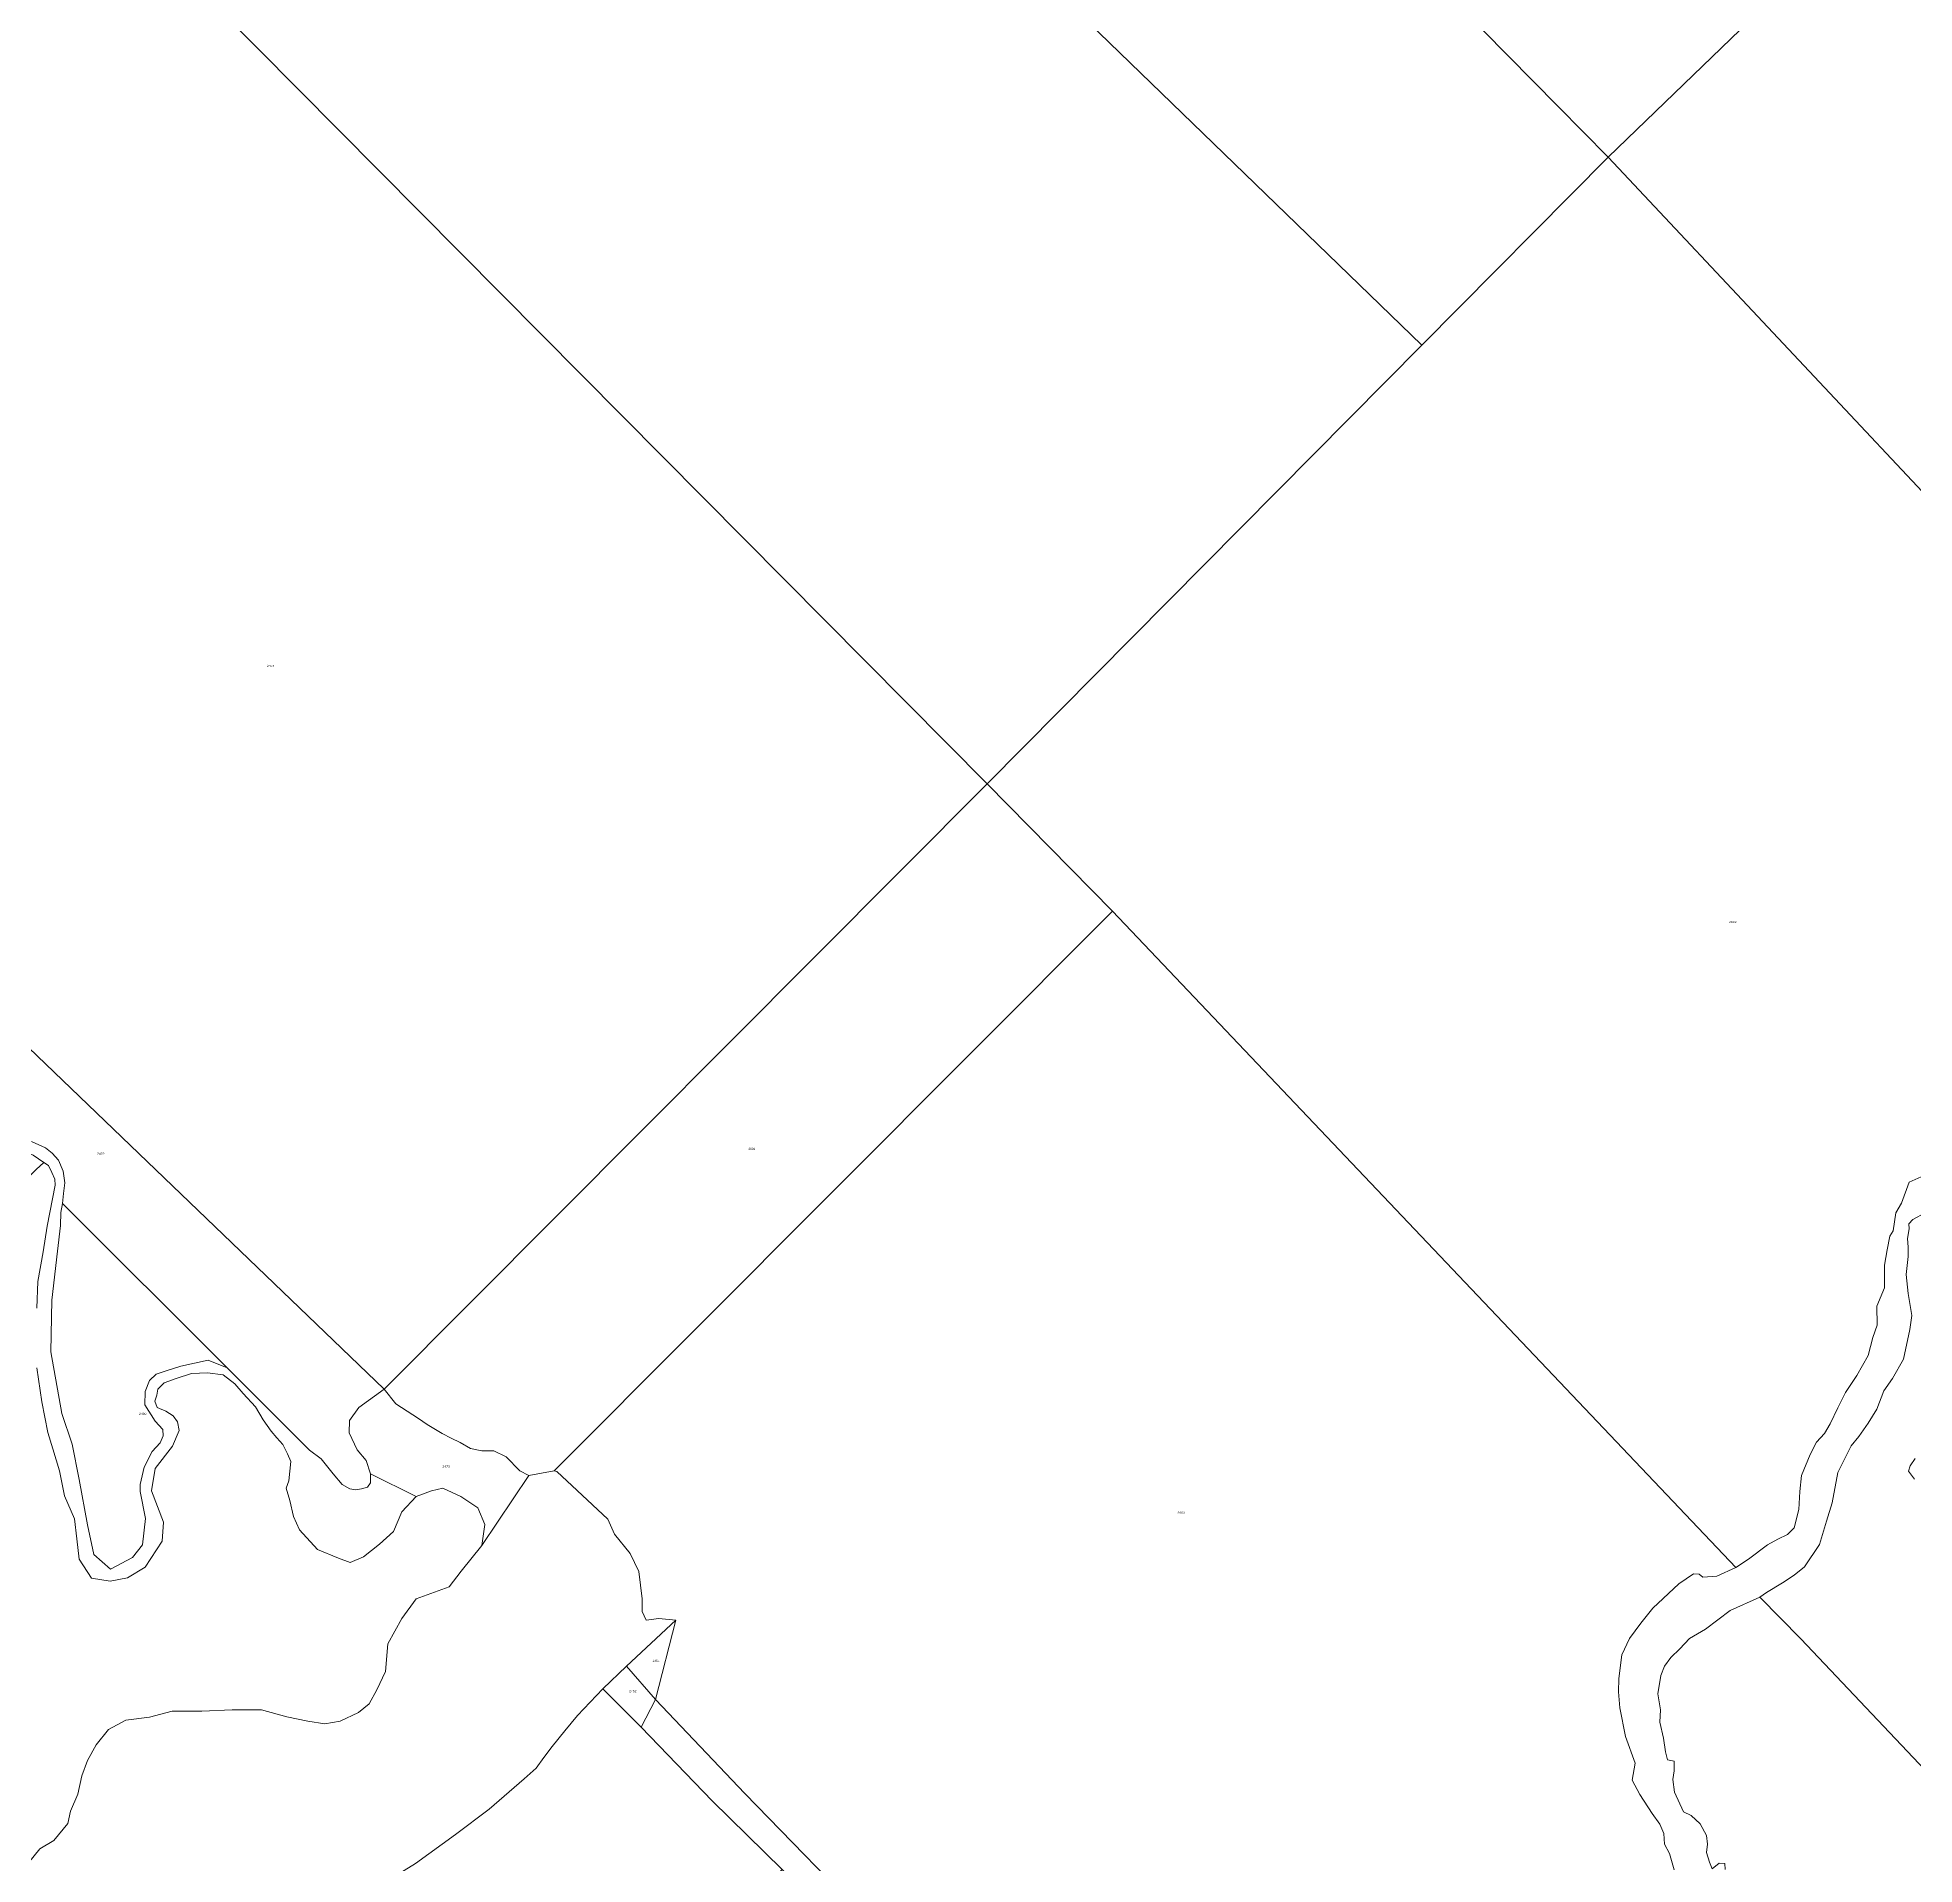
# Model space of a CAD drawing. Header units: metres. Extents: x 208626 to 229755, y 5040476 to 5064226.
# Drawn here: x 221569 to 222826, y 5050095 to 5051319 of the extents above; entities that cross this region are included whole.
import ezdxf

# ---------------------------------------------------------------- set-up
doc = ezdxf.new("R2010")
doc.units = ezdxf.units.M
doc.header["$LTSCALE"] = 0.56
doc.layers.add('6', color=7, linetype='Continuous', lineweight=13)
doc.layers.add('61', color=7, linetype='Continuous')

msp = doc.modelspace()

# ---------------------------------------------------------------- linework, layer by layer
at = {"layer": '6'}
for points in [[(221598.7759, 5052011.5163), (221777.6983, 5052091.7214), (221816.699, 5052053.722), (222620.715, 5051238.7362), (222496.0053, 5051112.875), (221616.7137, 5051964.0277), (221626.2684, 5051972.9033), (221608.227, 5051997.3398)], [(221390.0847, 5051640.4418), (221406.7444, 5051712.2064), (221419.7687, 5051773.2539), (221427.9846, 5051808.6849), (221443.2674, 5051857.017), (221454.801, 5051901.8698), (221464.4123, 5051939.0336), (221469.5383, 5051957.6155), (221474.7035, 5051960.7169), (221489.7048, 5051907.7172), (221573.7026, 5051971.7184), (221587.7034, 5051937.7187), (221616.7137, 5051964.0277), (222496.0053, 5051112.875), (222204.8764, 5050819.0202)], [(221800.8524, 5050413.3801), (222204.8764, 5050819.0202), (222288.7299, 5050733.732), (221914.7416, 5050358.7269), (221897.7418, 5050355.7266), (221891.7417, 5050358.7265), (221882.4653, 5050368.1294), (221874.3848, 5050372.1697), (221866.3043, 5050372.1697), (221858.7416, 5050373.726), (221851.7415, 5050377.7259), (221845.7414, 5050380.7258), (221839.7414, 5050383.7257), (221829.7413, 5050389.7255), (221823.7412, 5050393.7254), (221808.7411, 5050403.7251)], [(221577.6505, 5050438.4428), (221578.2603, 5050473.2018), (221581.9191, 5050505.8264), (221584.0534, 5050523.2059), (221584.3584, 5050531.7432), (221585.2731, 5050537.8413), (221695.5684, 5050427.7939), (221682.8421, 5050432.9545), (221664.5479, 5050428.9908), (221655.4503, 5050426.0465), (221648.0832, 5050423.5025), (221643.6151, 5050419.3317), (221640.7658, 5050411.896), (221640.4606, 5050403.074), (221647.4734, 5050392.0975), (221652.5134, 5050386.5318), (221652.7804, 5050382.26), (221650.8273, 5050377.4621), (221645.339, 5050371.6689), (221640.1557, 5050361.3022), (221637.2949, 5050349.687), (221637.2949, 5050344.8812), (221641.0704, 5050326.8481), (221638.9361, 5050309.1637), (221632.2282, 5050300.6264), (221617.5928, 5050293.0039), (221606.3114, 5050302.7608), (221602.0427, 5050322.5795), (221596.5545, 5050353.0698), (221591.743, 5050376.7218), (221584.9682, 5050397.2808)], [(221777.4191, 5050384.2904), (221777.7323, 5050392.4056), (221783.8834, 5050401.2594), (221800.8524, 5050413.3801), (221808.7411, 5050403.7251), (221823.7412, 5050393.7254), (221829.7413, 5050389.7255), (221839.7414, 5050383.7257), (221845.7414, 5050380.7258), (221851.7415, 5050377.7259), (221858.7416, 5050373.726), (221866.3043, 5050372.1697), (221874.3848, 5050372.1697), (221882.4653, 5050368.1294), (221891.7417, 5050358.7265), (221897.7418, 5050355.7266), (221866.3774, 5050308.6961), (221868.2579, 5050322.7996), (221863.5567, 5050334.0825), (221852.2739, 5050341.6044), (221840.0508, 5050347.2458), (221832.5289, 5050345.3653), (221822.1862, 5050341.6044), (221791.7424, 5050356.725), (221788.7422, 5050365.7249), (221782.8051, 5050372.9153)], [(221963.2219, 5050227.8356), (221996.1302, 5050258.8635), (221982.6632, 5050205.7118)], [(221947.2379, 5050212.7918), (221963.2219, 5050227.8356), (221982.6632, 5050205.7118), (221972.9666, 5050187.1267)], [(221972.9666, 5050187.1267), (221982.6632, 5050205.7118), (222042.4588, 5050142.6841), (222217.9575, 5049962.2196), (222219.9943, 5049960.2996), (222228.4883, 5049951.8313), (222215.1979, 5049942.3729), (222181.1093, 5049973.3625), (222067.5083, 5050091.777), (222020.6415, 5050137.8358)]]:
    msp.add_lwpolyline(points, close=True, dxfattribs=at)
for points in [[(223025.0854, 5051629.0926), (222620.715, 5051238.7362), (221816.699, 5052053.722)], [(221390.0847, 5051640.4418), (222204.8764, 5050819.0202), (221800.8524, 5050413.3801), (221403.7335, 5050794.7181)], [(222983.2342, 5050852.7753), (222620.715, 5051238.7362), (223025.0854, 5051629.0926)], [(222204.8764, 5050819.0202), (222496.0053, 5051112.875), (222620.715, 5051238.7362), (222983.2342, 5050852.7753)], [(222817.304, 5050538.1262), (222813.44, 5050531.6383), (222811.6317, 5050519.4323), (222809.4446, 5050515.9955), (222807.7046, 5050506.7849), (222805.7928, 5050496.5885), (222805.7928, 5050481.2941), (222800.6946, 5050469.186), (222801.0088, 5050456.3202), (222798.1455, 5050448.1561), (222794.9592, 5050436.048), (222787.312, 5050422.6653), (222779.6647, 5050411.1945), (222774.5666, 5050400.9982), (222769.3647, 5050390.2682), (222765.6448, 5050383.7919), (222760.3921, 5050377.8986), (222756.0858, 5050369.772), (222750.3503, 5050355.7521), (222749.0758, 5050344.9185), (222748.4385, 5050332.8104), (222745.2522, 5050320.7023), (222740.7913, 5050316.2414), (222734.4186, 5050313.055), (222727.4086, 5050309.2314), (222714.6633, 5050299.6724), (222706.3788, 5050293.9369), (222288.7299, 5050733.732), (222204.8764, 5050819.0202)], [(221403.7335, 5050794.7181), (221800.8524, 5050413.3801), (221783.8834, 5050401.2594), (221777.7323, 5050392.4056), (221777.4191, 5050384.2904), (221782.8051, 5050372.9153), (221788.7422, 5050365.7249), (221791.7424, 5050356.725), (221791.7425, 5050350.725), (221789.7469, 5050347.8181), (221785.7427, 5050346.7249), (221781.7372, 5050345.9492), (221777.7427, 5050346.7248), (221772.7427, 5050349.7247), (221766.7425, 5050356.7246), (221758.7423, 5050366.7244), (221750.7422, 5050372.7243), (221741.742, 5050381.7241), (221695.5684, 5050427.7939), (221585.2731, 5050537.8413), (221586.0399, 5050544.4898), (221587.0258, 5050551.5883), (221585.8829, 5050559.4894), (221582.6878, 5050566.7713), (221578.547, 5050571.5037), (221574.0118, 5050575.053), (221564.5471, 5050579.391)], [(221914.7416, 5050358.7269), (222288.7299, 5050733.732), (222706.3788, 5050293.9369), (222693.6334, 5050288.2015), (222684.1575, 5050287.6044), (222681.658, 5050289.479), (222677.9088, 5050289.7914), (222668.1426, 5050283.1034), (222650.7397, 5050266.7384), (222642.7401, 5050256.7383), (222635.0046, 5050246.4604), (222629.9065, 5050235.6268), (222627.9133, 5050219.6085), (222627.7413, 5050210.7382), (222628.6319, 5050199.9397), (222632.4555, 5050180.8217), (222638.8282, 5050162.9781), (222636.9164, 5050151.5073), (222642.0146, 5050141.9483), (222650.2991, 5050129.2029), (222655.3972, 5050122.1929), (222657.9463, 5050115.8202), (222658.5836, 5050108.8103), (222661.7699, 5050102.4376), (222665.0294, 5050091.4368)], [(221474.2376, 5050640.5175), (221479.1672, 5050635.9823), (221487.3991, 5050625.6534), (221493.1922, 5050616.2014), (221500.205, 5050607.969), (221505.3884, 5050599.7367), (221509.657, 5050594.2484), (221515.7381, 5050588.7202), (221521.7382, 5050582.7203), (221530.2374, 5050578.0107), (221540.1474, 5050574.1248), (221559.3563, 5050573.2101), (221565.7302, 5050570.1234), (221572.8287, 5050565.3911), (221567.7385, 5050560.7211), (221153.8072, 5050154.6522), (221027.7745, 5050278.2269)], [(221567.7385, 5050560.7211), (221572.8287, 5050565.3911), (221575.9836, 5050563.2221), (221578.1526, 5050558.6869), (221580.3216, 5050554.1517), (221580.3946, 5050550.0374), (221575.2113, 5050522.5961), (221572.4671, 5050505.5215), (221568.8083, 5050485.7028), (221568.1985, 5050467.7135)], [(222830.3779, 5050555.675), (222822.3618, 5050552.031), (222817.304, 5050538.1262)], [(222892.5003, 5050095.4592), (222749.7131, 5050246.1418), (222722.3105, 5050274.1816), (222726.7714, 5050277.3679), (222737.605, 5050283.7406), (222745.2522, 5050288.8388), (222752.2621, 5050294.5742), (222762.2667, 5050309.475), (222766.9193, 5050325.1631), (222770.743, 5050337.2713), (222774.5666, 5050357.6639), (222779.6647, 5050367.8602), (222783.4883, 5050375.5074), (222788.5865, 5050381.8801), (222794.9592, 5050390.8019), (222800.7618, 5050400.1052), (222805.3507, 5050412.3422), (222811.3192, 5050420.7024), (222818.5381, 5050433.4989), (222822.8794, 5050453.5082), (222824.2736, 5050462.8133), (222821.7245, 5050477.4705), (222820.3799, 5050490.3757), (222821.7245, 5050502.324), (222821.6296, 5050508.4971), (222821.3172, 5050514.4334), (222822.3618, 5050520.8048), (222822.2545, 5050524.1189), (222824.9108, 5050527.1775), (222833.1953, 5050531.6383)], [(221568.1985, 5050427.7711), (221571.5524, 5050404.9034), (221575.5162, 5050384.4749), (221578.8701, 5050373.4983), (221583.4436, 5050358.863), (221586.7976, 5050342.0933), (221593.5055, 5050326.5432), (221595.03, 5050313.1275), (221596.5545, 5050299.7117), (221604.7869, 5050286.9058), (221617.2879, 5050284.7715), (221628.8742, 5050287.2107), (221640.7655, 5050294.2235), (221652.1716, 5050311.5661), (221652.9797, 5050324.4948), (221645.0341, 5050345.4472), (221647.4734, 5050360.3875), (221659.0597, 5050375.3278), (221663.4843, 5050385.9065), (221662.3921, 5050391.6047), (221659.4441, 5050395.6031), (221654.6493, 5050398.8134), (221648.7755, 5050401.2163), (221647.1736, 5050405.4882), (221648.5085, 5050409.4931), (221649.3095, 5050413.4979), (221653.5814, 5050417.7698), (221661.5911, 5050420.7067)], [(221661.5911, 5050420.7067), (221671.7368, 5050423.9106), (221682.5372, 5050424.4172), (221693.0961, 5050423.1096), (221700.8275, 5050416.9546), (221706.4456, 5050410.561), (221714.7224, 5050401.7503), (221719.7712, 5050393.0312), (221725.1308, 5050385.2895), (221728.8729, 5050380.925), (221732.8725, 5050376.3568), (221736.0817, 5050370.2454), (221738.2321, 5050365.042), (221736.8826, 5050352.09), (221735.2546, 5050347.1766), (221737.6366, 5050338.8394), (221740.0187, 5050328.1202), (221744.1873, 5050319.1874), (221756.0976, 5050306.0861), (221770.3395, 5050300.3595), (221777.9951, 5050297.4132), (221786.9012, 5050301.1225), (221797.7401, 5050309.6363), (221807.1424, 5050318.0984), (221812.7839, 5050331.2618), (221822.1862, 5050341.6044), (221832.5289, 5050345.3653), (221840.0508, 5050347.2458), (221852.2739, 5050341.6044), (221863.5567, 5050334.0825), (221868.2579, 5050322.7996), (221866.3774, 5050308.6961), (221852.3889, 5050291.6852), (221844.3585, 5050281.0175), (221822.1862, 5050272.967), (221812.7839, 5050259.8037), (221803.3815, 5050242.8794), (221801.6605, 5050224.2969), (221796.0042, 5050212.1762), (221790.7463, 5050202.7253)], [(222826.3162, 5050366.9633), (222823.0957, 5050362.1325), (222821.9421, 5050358.5275), (222826.0038, 5050353.2161)], [(222320.3425, 5049957.6613), (222335.3502, 5049968.0344), (222306.0393, 5050007.0219), (222228.4883, 5049951.8313), (222219.9943, 5049960.2996), (222217.9575, 5049962.2196), (222042.4588, 5050142.6841), (221982.6632, 5050205.7118), (221996.1302, 5050258.8635), (221984.8516, 5050259.8481), (221976.3852, 5050258.8635), (221973.5645, 5050264.5049), (221973.5645, 5050272.967), (221971.3506, 5050291.3649), (221965.6942, 5050303.4856), (221955.1896, 5050316.4144), (221950.7107, 5050326.5079), (221930.2129, 5050345.5823), (221916.4033, 5050358.4328), (221914.7416, 5050358.7269)], [(222654.1227, 5050209.4988), (222656.0345, 5050221.6069), (222658.5836, 5050227.9796), (222662.7405, 5050233.7387), (222668.7799, 5050239.4504), (222675.1526, 5050246.4604), (222685.9862, 5050252.8331), (222702.5552, 5050265.2598), (222722.3105, 5050274.1816), (222749.7131, 5050246.1418), (222892.5003, 5050095.4592)], [(221763.6822, 5050076.4241), (221782.2673, 5050077.2322), (221792.772, 5050077.2322), (221800.8524, 5050082.8885), (221821.8617, 5050095.8173), (221848.5273, 5050115.2104), (221871.1526, 5050132.1794), (221894.586, 5050152.3806), (221902.6665, 5050159.6531), (221907.7479, 5050166.7202), (221913.3893, 5050174.2421), (221921.8514, 5050184.5847), (221930.3136, 5050194.9273), (221947.2379, 5050212.7918), (221972.9666, 5050187.1267), (222020.6415, 5050137.8358), (222067.5083, 5050091.777), (221815.469, 5049819.1768), (221782.9904, 5049785.424), (221711.6586, 5049759.0321), (221715.0476, 5049750.6598), (221673.7447, 5049732.7619), (221656.0633, 5049773.8021)], [(221790.7463, 5050202.7253), (221783.6365, 5050196.8078), (221771.4134, 5050191.1663), (221761.0708, 5050189.2859), (221749.7879, 5050191.1663), (221735.6844, 5050193.9871), (221718.7601, 5050198.6882), (221699.0151, 5050198.6882), (221678.7471, 5050197.7235), (221658.7472, 5050197.7232), (221643.7474, 5050193.723), (221627.7475, 5050191.7228), (221616.2742, 5050185.5249), (221607.812, 5050175.1823), (221602.1706, 5050164.8397), (221598.4097, 5050154.4971), (221595.5889, 5050142.274), (221590.7493, 5050130.7223), (221589.0073, 5050122.529), (221579.6049, 5050111.2461), (221570.2025, 5050105.6047), (221562.6806, 5050096.2023)], [(222657.7419, 5050179.7387), (222655.3972, 5050190.3807), (222655.7415, 5050198.7386), (222654.1227, 5050209.4988)], [(222699.1545, 5050091.7066), (222698.8421, 5050095.7683), (222695.0928, 5050096.0808), (222690.447, 5050092.2413), (222688.5352, 5050096.7021), (222686.6234, 5050103.0748), (222687.2607, 5050108.8103), (222686.6234, 5050114.5457), (222682.2829, 5050122.3254), (222676.4271, 5050127.9283), (222671.329, 5050130.4774), (222665.0989, 5050143.5711), (222664.1616, 5050152.0069), (222664.9563, 5050157.88), (222664.9563, 5050164.2527), (222660.4124, 5050165.1292), (222659.2208, 5050170.6254), (222657.7419, 5050179.7387)]]:
    msp.add_lwpolyline(points, dxfattribs=at)

# ---------------------------------------------------------------- texts
at = {"layer": '61'}
for s, width, p in [('2474', 1.2, (221722.2656, 5050897.25)), ('2602', 1.2, (222701.7188, 5050725.75)), ('2472', 1.2, (221608.4922, 5050570.5)), ('2601', 1.1, (222044.7969, 5050573.75)), ('2469', 1.2, (221636.6094, 5050396.25)), ('2473', 1.2, (221839.8828, 5050361)), ('2600', 1.2, (222332.2344, 5050330)), ('2451', 1.1, (221980.6718, 5050230.8036)), ('2452', 1.2, (221964.9531, 5050210.5))]:
    msp.add_text(s, height=1.4, dxfattribs=dict(at, width=width)).set_placement(p)

doc.saveas('drawing.dxf')
